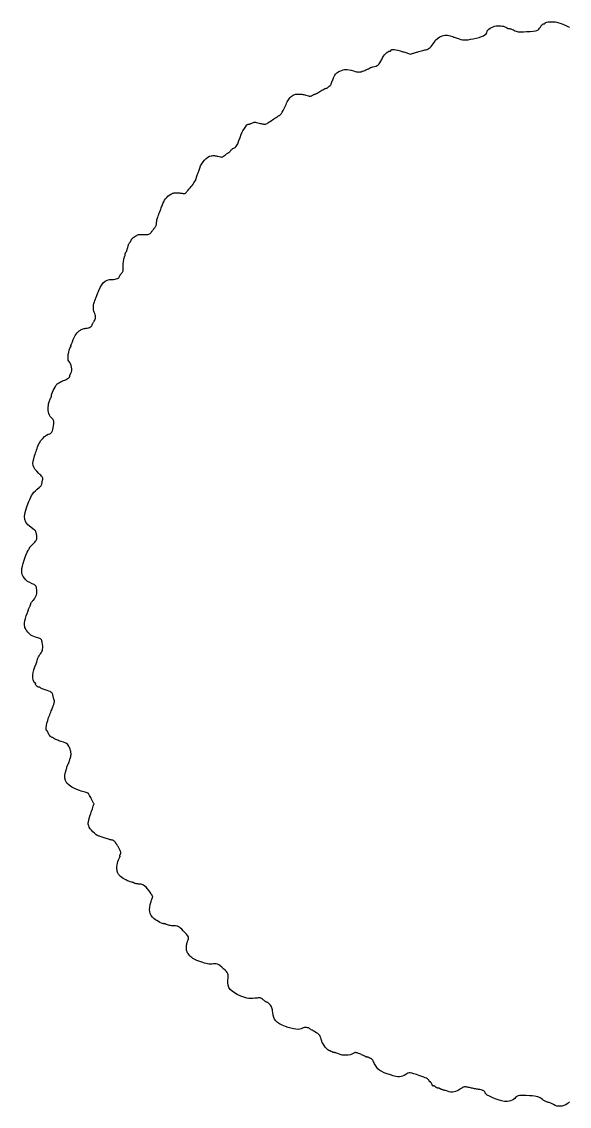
# Model space of a CAD drawing. Extents: x 7 to 348, y 3 to 340.
# Drawn here: x 6.5 to 177.2, y 2.8 to 340.5 of the extents above; entities that cross this region are included whole.
import ezdxf

# ---------------------------------------------------------------- set-up
doc = ezdxf.new("R2010")
doc.units = 0
doc.layers.get('0').update_dxf_attribs({"linetype": 'CONTINUOUS'})

msp = doc.modelspace()

# ---------------------------------------------------------------- linework, layer by layer
at = {"color": 7}
for points in [[(172.273152, 3.354974), (172.079974, 3.465606), (171.864226, 3.576604), (171.633171, 3.685005), (171.394075, 3.787819), (171.154197, 3.882053), (170.920802, 3.964716), (170.701149, 4.032816), (170.502504, 4.08339), (170.305916, 4.136053), (170.092161, 4.210164), (169.868091, 4.302366), (169.640552, 4.409187), (169.416391, 4.527241), (169.202461, 4.65314), (169.005608, 4.783442), (168.832685, 4.91476), (168.451265, 5.213577), (168.092541, 5.453127), (167.727957, 5.642103), (167.328966, 5.789141), (166.867005, 5.902877), (166.313522, 5.991946), (165.639964, 6.065013), (164.817778, 6.130743), (163.729789, 6.202794), (162.864916, 6.242305), (162.1892, 6.245128), (161.668686, 6.205729), (161.269423, 6.119877), (160.957458, 5.983028), (160.698835, 5.790524), (160.459598, 5.537766), (160.15707, 5.243577), (159.780537, 4.97795), (159.348376, 4.747233), (158.878961, 4.557749), (158.390666, 4.415932), (157.901866, 4.328048), (157.430933, 4.300391), (156.996246, 4.339535), (156.048575, 4.55154), (155.044391, 4.843866), (154.040058, 5.192269), (153.091938, 5.572479), (152.2564, 5.960224), (151.589802, 6.331262), (151.148511, 6.661264), (150.988889, 6.926017), (150.957345, 7.118634), (150.86595, 7.302163), (150.719553, 7.473415), (150.523002, 7.629145), (150.281155, 7.76608), (149.998856, 7.881), (149.680958, 7.970691), (149.332315, 8.031876), (149.127165, 8.060268), (148.877054, 8.098904), (148.591657, 8.146035), (148.280645, 8.199996), (147.95369, 8.259037), (147.620471, 8.321465), (147.290655, 8.385557), (146.973917, 8.449594), (146.662518, 8.513743), (146.348007, 8.578174), (146.038982, 8.64111), (145.744043, 8.700856), (145.471792, 8.755664), (145.230827, 8.803782), (145.029747, 8.843463), (144.877155, 8.873012), (144.72666, 8.883454), (144.550409, 8.863416), (144.352541, 8.814987), (144.137194, 8.739662), (143.908509, 8.639106), (143.670624, 8.5149), (143.427681, 8.368737), (143.183822, 8.202226), (142.677775, 7.862007), (142.198725, 7.599427), (141.734021, 7.412342), (141.271001, 7.298691), (140.797018, 7.256302), (140.299409, 7.283113), (139.765526, 7.377008), (139.182712, 7.535871), (138.91109, 7.619663), (138.644094, 7.70035), (138.388539, 7.776014), (138.151241, 7.844678), (137.939018, 7.904397), (137.758684, 7.953221), (137.617053, 7.989233), (137.520945, 8.010399), (137.447714, 8.027333), (137.37165, 8.050757), (137.29497, 8.07977), (137.219896, 8.113269), (137.148646, 8.150184), (137.083439, 8.189413), (137.026489, 8.22994), (136.980021, 8.270693), (136.930731, 8.310119), (136.865696, 8.346921), (136.787701, 8.380252), (136.699535, 8.409349), (136.603983, 8.433338), (136.503825, 8.4514), (136.401855, 8.462971), (136.300853, 8.466922), (136.196742, 8.475389), (136.085851, 8.499942), (135.971599, 8.538804), (135.857392, 8.590225), (135.746642, 8.652483), (135.642762, 8.723829), (135.549157, 8.802597), (135.469246, 8.88701), (135.394071, 8.968262), (135.314041, 9.037942), (135.231624, 9.094979), (135.149271, 9.138272), (135.069445, 9.16672), (134.994605, 9.179138), (134.92721, 9.174622), (134.869716, 9.152045), (134.813734, 9.135676), (134.750669, 9.14894), (134.682676, 9.189439), (134.611912, 9.254886), (134.540532, 9.342968), (134.470688, 9.451341), (134.404537, 9.577664), (134.344235, 9.71965), (134.28382, 9.864797), (134.217348, 10.000207), (134.146993, 10.122917), (134.074936, 10.229936), (134.003353, 10.318356), (133.934423, 10.385186), (133.870325, 10.427435), (133.813234, 10.442111), (133.759078, 10.452271), (133.703387, 10.481565), (133.647753, 10.527878), (133.593758, 10.589148), (133.542998, 10.663345), (133.497055, 10.748406), (133.457521, 10.842245), (133.425983, 10.942858), (133.354744, 11.076095), (133.207018, 11.220141), (132.981274, 11.37573), (132.675988, 11.543624), (132.289637, 11.724641), (131.820691, 11.919516), (131.267623, 12.129038), (130.628909, 12.353969), (129.589282, 12.703303), (128.769195, 12.959618), (128.128254, 13.126383), (127.626062, 13.207183), (127.222227, 13.204361), (126.87635, 13.123758), (126.548041, 12.967717), (126.1969, 12.739823), (125.710434, 12.429463), (125.244614, 12.203826), (124.773809, 12.062066), (124.272379, 12.003308), (123.714696, 12.026732), (123.075121, 12.131408), (122.328023, 12.316546), (121.447763, 12.581242), (120.370075, 12.942289), (119.4777, 13.287136), (118.743719, 13.634891), (118.141205, 14.004602), (117.643238, 14.415433), (117.222888, 14.886433), (116.853236, 15.43671), (116.507359, 16.085367), (116.350768, 16.397392), (116.195537, 16.688843), (116.045717, 16.953372), (115.905359, 17.184569), (115.778514, 17.375972), (115.669238, 17.521229), (115.581574, 17.613885), (115.519581, 17.64758), (115.460058, 17.656893), (115.379472, 17.679471), (115.28138, 17.713792), (115.169338, 17.758437), (115.046904, 17.811892), (114.917626, 17.872683), (114.785067, 17.939372), (114.652778, 18.010405), (114.525219, 18.077461), (114.40622, 18.13272), (114.29838, 18.175451), (114.20431, 18.204997), (114.126608, 18.220519), (114.067884, 18.220519), (114.030737, 18.206408), (114.017783, 18.176323), (114.010559, 18.145022), (113.989872, 18.127524), (113.957182, 18.123009), (113.913928, 18.131475), (113.861562, 18.15236), (113.801531, 18.185016), (113.735287, 18.229124), (113.66428, 18.284273), (113.563789, 18.354826), (113.413046, 18.443105), (113.219425, 18.54558), (112.9903, 18.658697), (112.733046, 18.778952), (112.455037, 18.902791), (112.163648, 19.026656), (111.866257, 19.147024), (111.42897, 19.315316), (111.076607, 19.438506), (110.792737, 19.51781), (110.560922, 19.554443), (110.364727, 19.549645), (110.187715, 19.504633), (110.013451, 19.420585), (109.825502, 19.298808), (109.388419, 19.055702), (108.87331, 18.87567), (108.298996, 18.759284), (107.684308, 18.707127), (107.048071, 18.719827), (106.409109, 18.797946), (105.78625, 18.942105), (105.198319, 19.152871), (104.929031, 19.266607), (104.677805, 19.367106), (104.450148, 19.452645), (104.251551, 19.521369), (104.087518, 19.571517), (103.963541, 19.601235), (103.885125, 19.608855), (103.857778, 19.592486), (103.844824, 19.571319), (103.807678, 19.565393), (103.748953, 19.573859), (103.671251, 19.596155), (103.577181, 19.631066), (103.469341, 19.677833), (103.350342, 19.735547), (103.222783, 19.803391), (103.09142, 19.873074), (102.961513, 19.936038), (102.836435, 19.991071), (102.71955, 20.036932), (102.614233, 20.072377), (102.523846, 20.096083), (102.451766, 20.10709), (102.401356, 20.103986), (102.201466, 20.170536), (101.900513, 20.415418), (101.535241, 20.792808), (101.142399, 21.256807), (100.758732, 21.761649), (100.420991, 22.261408), (100.165916, 22.710254), (100.03026, 23.062383), (99.883603, 23.690017), (99.740037, 24.192626), (99.581332, 24.59575), (99.389263, 24.92488), (99.145601, 25.20555), (98.832122, 25.463219), (98.430599, 25.723428), (97.922805, 26.011659), (97.607193, 26.186891), (97.302179, 26.360573), (97.01519, 26.5281), (96.75366, 26.685013), (96.525024, 26.826745), (96.336711, 26.948752), (96.196153, 27.046568), (96.110783, 27.11563), (95.918483, 27.228688), (95.634226, 27.30788), (95.290888, 27.353515), (94.921355, 27.365933), (94.558505, 27.345613), (94.235225, 27.292781), (93.984394, 27.207804), (93.838895, 27.091077), (93.607605, 26.913105), (93.202133, 26.811959), (92.651896, 26.784301), (91.986312, 26.827227), (91.234799, 26.937466), (90.42678, 27.111795), (89.591673, 27.347027), (88.758895, 27.640027), (87.736037, 28.067456), (86.901822, 28.486838), (86.236596, 28.919823), (85.720699, 29.388055), (85.334469, 29.913189), (85.058256, 30.51686), (84.872393, 31.220722), (84.757229, 32.046419), (84.706471, 32.491289), (84.64412, 32.881374), (84.567426, 33.224361), (84.473641, 33.527863), (84.360012, 33.799474), (84.223792, 34.046839), (84.062234, 34.277558), (83.872584, 34.499272), (83.722131, 34.655169), (83.571546, 34.800629), (83.424852, 34.932424), (83.286078, 35.047404), (83.15925, 35.142372), (83.048399, 35.214141), (82.957546, 35.259548), (82.890721, 35.275352), (82.821105, 35.290028), (82.722252, 35.332333), (82.598745, 35.399219), (82.455176, 35.487699), (82.296135, 35.594828), (82.126209, 35.717651), (81.949984, 35.853174), (81.772052, 35.998434), (81.522319, 36.198927), (81.297063, 36.355617), (81.085794, 36.471582), (80.878025, 36.549814), (80.663268, 36.593302), (80.431033, 36.605155), (80.170836, 36.588222), (79.872182, 36.54575), (79.16795, 36.444486), (78.511606, 36.389399), (77.889171, 36.382061), (77.286671, 36.423999), (76.690135, 36.516794), (76.085587, 36.661997), (75.459051, 36.861246), (74.796554, 37.116034), (73.716134, 37.607216), (72.81394, 38.117756), (72.083264, 38.655954), (71.517397, 39.229963), (71.109626, 39.848004), (70.853244, 40.518335), (70.74154, 41.249093), (70.767815, 42.048572), (70.837174, 42.735812), (70.865283, 43.283662), (70.838698, 43.727882), (70.743953, 44.104282), (70.567581, 44.448678), (70.29612, 44.796799), (69.916105, 45.184516), (69.414074, 45.647558), (68.840511, 46.15056), (68.346131, 46.544178), (67.907987, 46.837745), (67.503136, 47.04055), (67.108634, 47.161934), (66.701537, 47.211122), (66.2589, 47.197576), (65.757781, 47.13041), (65.482323, 47.101143), (65.172929, 47.101143), (64.825437, 47.132157), (64.435694, 47.194528), (63.999545, 47.289047), (63.512835, 47.416442), (62.971412, 47.57756), (62.371114, 47.773171), (61.710595, 48.004393), (61.146114, 48.22193), (60.662278, 48.434446), (60.243689, 48.650653), (59.874949, 48.879256), (59.540668, 49.128964), (59.225448, 49.408451), (58.913892, 49.7264), (58.612989, 50.061993), (58.373205, 50.357734), (58.188067, 50.628187), (58.051105, 50.888001), (57.955846, 51.151738), (57.895815, 51.43396), (57.864544, 51.749315), (57.85557, 52.112366), (57.863274, 52.380559), (57.885372, 52.666563), (57.920314, 52.961629), (57.966545, 53.256859), (58.022521, 53.543458), (58.086684, 53.812611), (58.157491, 54.055494), (58.233389, 54.263294), (58.387883, 54.668732), (58.473535, 55.015868), (58.477994, 55.333396), (58.388944, 55.650106), (58.19403, 55.994725), (57.880913, 56.395963), (57.437251, 56.882627), (56.850706, 57.48339), (56.387393, 57.943554), (56.00656, 58.299044), (55.683333, 58.563204), (55.392851, 58.749386), (55.110242, 58.870939), (54.81064, 58.941238), (54.46918, 58.973637), (54.06099, 58.981539), (53.779155, 58.990006), (53.477612, 59.013994), (53.165722, 59.051815), (52.852845, 59.101853), (52.548344, 59.162446), (52.261581, 59.231901), (52.001914, 59.308522), (51.778704, 59.390676), (51.582103, 59.470545), (51.398689, 59.540652), (51.23248, 59.599721), (51.087488, 59.646567), (50.96773, 59.679985), (50.877219, 59.698612), (50.819967, 59.701434), (50.799986, 59.687323), (50.704637, 59.648433), (50.446644, 59.715856), (50.068071, 59.868479), (49.610995, 60.085225), (49.117481, 60.344983), (48.629607, 60.6267), (48.189436, 60.909289), (47.839046, 61.171612), (47.297309, 61.688756), (46.878618, 62.231187), (46.581057, 62.809347), (46.40271, 63.433685), (46.341654, 64.114653), (46.395979, 64.862689), (46.563768, 65.688242), (46.843101, 66.601765), (46.910631, 66.795792), (46.978161, 66.989823), (47.045691, 67.183851), (47.113221, 67.377876), (47.180754, 67.571904), (47.248284, 67.765931), (47.315814, 67.959962), (47.383344, 68.15399), (47.300422, 68.277462), (47.217499, 68.400931), (47.134577, 68.524404), (47.051654, 68.647876), (46.968735, 68.771351), (46.885812, 68.894823), (46.802889, 69.018292), (46.719967, 69.141765), (46.191921, 69.904033), (45.722735, 70.522839), (45.295196, 71.012091), (44.892101, 71.385688), (44.496242, 71.657533), (44.090407, 71.841528), (43.65739, 71.951575), (43.179986, 72.001573), (42.918256, 72.018958), (42.661304, 72.044781), (42.415666, 72.07777), (42.187879, 72.116692), (41.984481, 72.160284), (41.81201, 72.207293), (41.677006, 72.256485), (41.586003, 72.306591), (41.509939, 72.357557), (41.417745, 72.409187), (41.312959, 72.460069), (41.199119, 72.508772), (41.079756, 72.553876), (40.958409, 72.593966), (40.838614, 72.62761), (40.723907, 72.653405), (40.320533, 72.751271), (39.888137, 72.892738), (39.438422, 73.072), (38.983079, 73.283252), (38.533807, 73.520705), (38.1023, 73.778543), (37.700252, 74.050972), (37.33936, 74.332193), (37.104142, 74.544252), (36.903437, 74.75683), (36.734047, 74.975902), (36.592772, 75.207443), (36.476418, 75.45743), (36.38178, 75.731845), (36.305668, 76.036668), (36.24488, 76.377863), (36.201175, 76.874487), (36.207581, 77.41387), (36.259793, 77.974798), (36.353479, 78.536059), (36.484314, 79.076436), (36.647975, 79.574716), (36.840137, 80.00968), (37.056478, 80.360121), (37.106112, 80.430987), (37.145093, 80.497097), (37.173089, 80.55701), (37.189768, 80.609269), (37.19482, 80.652441), (37.187906, 80.685066), (37.168686, 80.705696), (37.136832, 80.712893), (37.105796, 80.724577), (37.088919, 80.758026), (37.085702, 80.810908), (37.095664, 80.880885), (37.118298, 80.965603), (37.153108, 81.062716), (37.199607, 81.169884), (37.257296, 81.284757), (37.333544, 81.452171), (37.378849, 81.618868), (37.391662, 81.792791), (37.370439, 81.98188), (37.313656, 82.194065), (37.219755, 82.437302), (37.087195, 82.71951), (36.914432, 83.048646), (36.781204, 83.290979), (36.651345, 83.522627), (36.528096, 83.738112), (36.414699, 83.931973), (36.314394, 84.098735), (36.230419, 84.23294), (36.166019, 84.329116), (36.124444, 84.384449), (36.089985, 84.423881), (36.046023, 84.482092), (35.994363, 84.556274), (35.936815, 84.643625), (35.875183, 84.741336), (35.811274, 84.846607), (35.746899, 84.956629), (35.683862, 85.068592), (35.607077, 85.1799), (35.503304, 85.288048), (35.377109, 85.390359), (35.233062, 85.484153), (35.075732, 85.566762), (34.909695, 85.635509), (34.739512, 85.68772), (34.569758, 85.720714), (34.374133, 85.754211), (34.129805, 85.80785), (33.846544, 85.878858), (33.534116, 85.964456), (33.20229, 86.061873), (32.860838, 86.168327), (32.519524, 86.281052), (32.188119, 86.397272), (31.86671, 86.512542), (31.55405, 86.622567), (31.257895, 86.724748), (30.986008, 86.816507), (30.746147, 86.895256), (30.546068, 86.958406), (30.393536, 87.003381), (30.296307, 87.027595), (29.98518, 87.160107), (29.593952, 87.433795), (29.155398, 87.81394), (28.702296, 88.265808), (28.267423, 88.754685), (27.883557, 89.245836), (27.583476, 89.704544), (27.399957, 90.096076), (27.311825, 90.403783), (27.262606, 90.704573), (27.257283, 91.02785), (27.300842, 91.40301), (27.398267, 91.85946), (27.554542, 92.426588), (27.77465, 93.133806), (28.063576, 94.010501), (28.186639, 94.378271), (28.309703, 94.746037), (28.432766, 95.113807), (28.555829, 95.481573), (28.678892, 95.849343), (28.801955, 96.217106), (28.925018, 96.584879), (29.048081, 96.952642), (28.941607, 97.163728), (28.835133, 97.374816), (28.728659, 97.585901), (28.622185, 97.796984), (28.515711, 98.008072), (28.409237, 98.219157), (28.302763, 98.430239), (28.196289, 98.641327), (28.021178, 98.980708), (27.850078, 99.297647), (27.687284, 99.585169), (27.537096, 99.836316), (27.403812, 100.044144), (27.291729, 100.201678), (27.205145, 100.301963), (27.14836, 100.338045), (27.059998, 100.355909), (26.882916, 100.40398), (26.627756, 100.478961), (26.305163, 100.577558), (25.925781, 100.696475), (25.500253, 100.832408), (25.039222, 100.982059), (24.553333, 101.142121), (23.223633, 101.645213), (22.127597, 102.197629), (21.260397, 102.805745), (20.617207, 103.475932), (20.193198, 104.214556), (19.983543, 105.027999), (19.983416, 105.922635), (20.187987, 106.904825), (20.267946, 107.177235), (20.344033, 107.442504), (20.414477, 107.694029), (20.477507, 107.925211), (20.531349, 108.129444), (20.574233, 108.300129), (20.604385, 108.430665), (20.620034, 108.514451), (20.634066, 108.582667), (20.659582, 108.668573), (20.695136, 108.768703), (20.739281, 108.879576), (20.79057, 108.997732), (20.847556, 109.119685), (20.908791, 109.241972), (20.97283, 109.361118), (21.036701, 109.477382), (21.097456, 109.591417), (21.153682, 109.700324), (21.203965, 109.801213), (21.246892, 109.891179), (21.28105, 109.967348), (21.305025, 110.02681), (21.317403, 110.066676), (21.330329, 110.119325), (21.35587, 110.215427), (21.392502, 110.349522), (21.438704, 110.516135), (21.492951, 110.709819), (21.553721, 110.925098), (21.61949, 111.156511), (21.688736, 111.398604), (21.781532, 111.748063), (21.844981, 112.059425), (21.878372, 112.348254), (21.880997, 112.630098), (21.852131, 112.920516), (21.791065, 113.235058), (21.697088, 113.589275), (21.569484, 113.998732), (21.382866, 114.551396), (21.210599, 114.979677), (21.022138, 115.30984), (20.786935, 115.568158), (20.474444, 115.7809), (20.054119, 115.974344), (19.495414, 116.174758), (18.767781, 116.408413), (18.418533, 116.52317), (18.075135, 116.644927), (17.746361, 116.769959), (17.440983, 116.894552), (17.167774, 117.014999), (16.935508, 117.127574), (16.752956, 117.228571), (16.628892, 117.314267), (16.535006, 117.389076), (16.438945, 117.458867), (16.343418, 117.522107), (16.251133, 117.577281), (16.164797, 117.622852), (16.08712, 117.657291), (16.02081, 117.679079), (15.968575, 117.686671), (15.823563, 117.739523), (15.636855, 117.882364), (15.427093, 118.091631), (15.212919, 118.343755), (15.012975, 118.615165), (14.845904, 118.882294), (14.730348, 119.121576), (14.684948, 119.309449), (14.676495, 119.380315), (14.655918, 119.446422), (14.624572, 119.506332), (14.583816, 119.558594), (14.535008, 119.601766), (14.479506, 119.634388), (14.418669, 119.655018), (14.353853, 119.662215), (14.19359, 119.787017), (14.123951, 120.135474), (14.138203, 120.668636), (14.229613, 121.347576), (14.391448, 122.133339), (14.616976, 122.986993), (14.899463, 123.869601), (15.232179, 124.742215), (15.409056, 125.168749), (15.574007, 125.569262), (15.723426, 125.934796), (15.853707, 126.256408), (15.961245, 126.52514), (16.042433, 126.732043), (16.093665, 126.868173), (16.111335, 126.924569), (16.118916, 126.956502), (16.141217, 127.022523), (16.176662, 127.118583), (16.223675, 127.240664), (16.280679, 127.384713), (16.346098, 127.546708), (16.418354, 127.722612), (16.495871, 127.908384), (16.569753, 128.103208), (16.629767, 128.300812), (16.675269, 128.496002), (16.705614, 128.683578), (16.72016, 128.85835), (16.718269, 129.015108), (16.699281, 129.148661), (16.662561, 129.253808), (16.614766, 129.360341), (16.562968, 129.499734), (16.508815, 129.666076), (16.453958, 129.853451), (16.400045, 130.055957), (16.348726, 130.267677), (16.30165, 130.482703), (16.260465, 130.69512), (16.195964, 131.011003), (16.118455, 131.263521), (16.011497, 131.466735), (15.858644, 131.634717), (15.643455, 131.781517), (15.349484, 131.921212), (14.96029, 132.067857), (14.459429, 132.235523), (14.125238, 132.348714), (13.795861, 132.468729), (13.479765, 132.591896), (13.18542, 132.714567), (12.921291, 132.833083), (12.695848, 132.943785), (12.517558, 133.043014), (12.394889, 133.127125), (12.302321, 133.197559), (12.210304, 133.257607), (12.121255, 133.306364), (12.037594, 133.342915), (11.961739, 133.366339), (11.896108, 133.375765), (11.843121, 133.370234), (11.805196, 133.34887), (11.76592, 133.331598), (11.709064, 133.337835), (11.637316, 133.365831), (11.553367, 133.413863), (11.459907, 133.480185), (11.359625, 133.563068), (11.255212, 133.660776), (11.149358, 133.771579), (11.051305, 133.885312), (10.969252, 133.991413), (10.904321, 134.087567), (10.857634, 134.171443), (10.830312, 134.24072), (10.82348, 134.293078), (10.838257, 134.3262), (10.875767, 134.337742), (10.913612, 134.345137), (10.929349, 134.36636), (10.924031, 134.399905), (10.898716, 134.444281), (10.854457, 134.498011), (10.792308, 134.5596), (10.713326, 134.627571), (10.618565, 134.700426), (10.295977, 135.06679), (10.082687, 135.594376), (9.976867, 136.254796), (9.976689, 137.019669), (10.080323, 137.860598), (10.285941, 138.749203), (10.591714, 139.657098), (10.995813, 140.555894), (11.044371, 140.661468), (11.097598, 140.796045), (11.153763, 140.954101), (11.211133, 141.130117), (11.267977, 141.31856), (11.322563, 141.513911), (11.373159, 141.710634), (11.418034, 141.903214), (11.473456, 142.104862), (11.554282, 142.327597), (11.656659, 142.56406), (11.776738, 142.806901), (11.910666, 143.04878), (12.054591, 143.282338), (12.204664, 143.500228), (12.357031, 143.695105), (12.614502, 144.036555), (12.813809, 144.386524), (12.95672, 144.757178), (13.045001, 145.160702), (13.080419, 145.609255), (13.064741, 146.115023), (12.999736, 146.690169), (12.887169, 147.346866), (12.820921, 147.648742), (12.744589, 147.892991), (12.647833, 148.089819), (12.52032, 148.249424), (12.351714, 148.382006), (12.131676, 148.497763), (11.849874, 148.606892), (11.495966, 148.719592), (10.827322, 148.929712), (10.268347, 149.130669), (9.799741, 149.33452), (9.402205, 149.553339), (9.056441, 149.799182), (8.743152, 150.084122), (8.443033, 150.420215), (8.136792, 150.819534), (7.952314, 151.089934), (7.791324, 151.360221), (7.654166, 151.629504), (7.541182, 151.896875), (7.452709, 152.161433), (7.389091, 152.422274), (7.350671, 152.678501), (7.337776, 152.929258), (7.382437, 153.362004), (7.506273, 153.962835), (7.694068, 154.683461), (7.930604, 155.475591), (8.200661, 156.290937), (8.489024, 157.081216), (8.780473, 157.798134), (9.05979, 158.393402), (9.110721, 158.49949), (9.158236, 158.613225), (9.201293, 158.731067), (9.238854, 158.849476), (9.269878, 158.964902), (9.293325, 159.073801), (9.308155, 159.172623), (9.313331, 159.257826), (9.330541, 159.349515), (9.379862, 159.466919), (9.457837, 159.605202), (9.561008, 159.759507), (9.685916, 159.924986), (9.829104, 160.096788), (9.987112, 160.270067), (10.156484, 160.439976), (10.479273, 160.79318), (10.74737, 161.180705), (10.960109, 161.600158), (11.116824, 162.049137), (11.216849, 162.525248), (11.259518, 163.026086), (11.244165, 163.549255), (11.170125, 164.092352), (11.108393, 164.3714), (11.032063, 164.604261), (10.932753, 164.799663), (10.802083, 164.966332), (10.631669, 165.112975), (10.413133, 165.248332), (10.13809, 165.381112), (9.798161, 165.520038), (9.037698, 165.861697), (8.371949, 166.261185), (7.803352, 166.715422), (7.334348, 167.221302), (6.967377, 167.775733), (6.704878, 168.375628), (6.549291, 169.017881), (6.503056, 169.699402), (6.566669, 170.234391), (6.731307, 170.979257), (6.973788, 171.863457), (7.270933, 172.816454), (7.599561, 173.767706), (7.936492, 174.646673), (8.258544, 175.382824), (8.542538, 175.90561), (8.640681, 176.05871), (8.73224, 176.207946), (8.815211, 176.349585), (8.88759, 176.479918), (8.947373, 176.595209), (8.992557, 176.691737), (9.021136, 176.765778), (9.031107, 176.813609), (9.054915, 176.868868), (9.12315, 176.9642), (9.231027, 177.094392), (9.373762, 177.254223), (9.546571, 177.43848), (9.744669, 177.641937), (9.963271, 177.859389), (10.197594, 178.085607), (10.566991, 178.442604), (10.84654, 178.735291), (11.046543, 178.988408), (11.177305, 179.226705), (11.24913, 179.474928), (11.27232, 179.757816), (11.257182, 180.100118), (11.214019, 180.526581), (11.171143, 180.836244), (11.115493, 181.119928), (11.047569, 181.376383), (10.967875, 181.604351), (10.87691, 181.802578), (10.775179, 181.969812), (10.663182, 182.104807), (10.541421, 182.206297), (9.315541, 183.073784), (8.401468, 183.871572), (7.784889, 184.665997), (7.451488, 185.523385), (7.386953, 186.510076), (7.576968, 187.692398), (8.00722, 189.136685), (8.663395, 190.909263), (9.000974, 191.746975), (9.310885, 192.438738), (9.618302, 193.018742), (9.948401, 193.521173), (10.326358, 193.980219), (10.777346, 194.430067), (11.326543, 194.9049), (11.999122, 195.438902), (12.160768, 195.578943), (12.309547, 195.737761), (12.443862, 195.912532), (12.562118, 196.100447), (12.662718, 196.29868), (12.744066, 196.504426), (12.804566, 196.714862), (12.842623, 196.927178), (12.869273, 197.11868), (12.901214, 197.308785), (12.93724, 197.492511), (12.976144, 197.664887), (13.016722, 197.82093), (13.057769, 197.955652), (13.098079, 198.064087), (13.136448, 198.141244), (13.143275, 198.228753), (13.093181, 198.366855), (12.991302, 198.548485), (12.84277, 198.766589), (12.65272, 199.014098), (12.426286, 199.283968), (12.168601, 199.569122), (11.884799, 199.862506), (11.184855, 200.591049), (10.657259, 201.225191), (10.292018, 201.806075), (10.079142, 202.374817), (10.008637, 202.972553), (10.070512, 203.640415), (10.254775, 204.419529), (10.551434, 205.351026), (10.706406, 205.806307), (10.855097, 206.247745), (10.99396, 206.664485), (11.119445, 207.045674), (11.228005, 207.380458), (11.31609, 207.657972), (11.380152, 207.867367), (11.416641, 207.99779), (11.655845, 208.666832), (12.035854, 209.375052), (12.520736, 210.082874), (13.074562, 210.750724), (13.661403, 211.339048), (14.245328, 211.808267), (14.790407, 212.118813), (15.26071, 212.231121), (15.487912, 212.286916), (15.699069, 212.450777), (15.892103, 212.717432), (16.064937, 213.08162), (16.215494, 213.538064), (16.341697, 214.081497), (16.441469, 214.706644), (16.512733, 215.408238), (16.52694, 215.693059), (16.521733, 215.940969), (16.495216, 216.157439), (16.445494, 216.347967), (16.37067, 216.518045), (16.268849, 216.67316), (16.138133, 216.818801), (15.976627, 216.96046), (15.654611, 217.264376), (15.375572, 217.624472), (15.142413, 218.032278), (14.958036, 218.479335), (14.82534, 218.957176), (14.747227, 219.457345), (14.726599, 219.97137), (14.766358, 220.4908), (14.84501, 221.049682), (14.915883, 221.502942), (14.98496, 221.872608), (15.058229, 222.180702), (15.141674, 222.449242), (15.241281, 222.70025), (15.363035, 222.95576), (15.512923, 223.23779), (15.589436, 223.382398), (15.658484, 223.522877), (15.718724, 223.65575), (15.768811, 223.77754), (15.807399, 223.884779), (15.833146, 223.973992), (15.844706, 224.041712), (15.840733, 224.084454), (15.839717, 224.308575), (15.936835, 224.679833), (16.11172, 225.154249), (16.34399, 225.687832), (16.613261, 226.236596), (16.899151, 226.756562), (17.181279, 227.203735), (17.439262, 227.534135), (17.61014, 227.697635), (17.822576, 227.867776), (18.068127, 228.039576), (18.338354, 228.208048), (18.624814, 228.368215), (18.919068, 228.515095), (19.212677, 228.643698), (19.497196, 228.749046), (19.968119, 228.918297), (20.372005, 229.091838), (20.711761, 229.271924), (20.990294, 229.460821), (21.210507, 229.660801), (21.375309, 229.874125), (21.487606, 230.10306), (21.550302, 230.349872), (21.566025, 230.43085), (21.5895, 230.520498), (21.619586, 230.61585), (21.655139, 230.713925), (21.695015, 230.811757), (21.738071, 230.906383), (21.783162, 230.994826), (21.829145, 231.074114), (22.01401, 231.474962), (22.115302, 231.934669), (22.136568, 232.433228), (22.081357, 232.950649), (21.953214, 233.466926), (21.755688, 233.962057), (21.492315, 234.416048), (21.166665, 234.808902), (21.024458, 235.104546), (20.961853, 235.58521), (20.970841, 236.195527), (21.043419, 236.880128), (21.171576, 237.583634), (21.347306, 238.250681), (21.562603, 238.825892), (21.809458, 239.253902), (21.860507, 239.324768), (21.900808, 239.390875), (21.930004, 239.450788), (21.947736, 239.503047), (21.953643, 239.546219), (21.94737, 239.578844), (21.928557, 239.599474), (21.896846, 239.606671), (21.866689, 239.619625), (21.852329, 239.656768), (21.853091, 239.715496), (21.868317, 239.793197), (21.897329, 239.887267), (21.939456, 239.995107), (21.994028, 240.114106), (22.060374, 240.241665), (22.131608, 240.375693), (22.20019, 240.513236), (22.264466, 240.650385), (22.322784, 240.78325), (22.373491, 240.907907), (22.414933, 241.020463), (22.445458, 241.117011), (22.463413, 241.193652), (22.556404, 241.554648), (22.713993, 241.956642), (22.924731, 242.381528), (23.177165, 242.811203), (23.459846, 243.227562), (23.761321, 243.612499), (24.07014, 243.947915), (24.374851, 244.215701), (24.579785, 244.356313), (24.817853, 244.492908), (25.080493, 244.62211), (25.359143, 244.740539), (25.645239, 244.84482), (25.930219, 244.931575), (26.205519, 244.997429), (26.462578, 245.039003), (26.891928, 245.10546), (27.283581, 245.199553), (27.631512, 245.317979), (27.929695, 245.457428), (28.172104, 245.614589), (28.352713, 245.786166), (28.465501, 245.96884), (28.504433, 246.15932), (28.516174, 246.230994), (28.549846, 246.329752), (28.603078, 246.451152), (28.67351, 246.590756), (28.758786, 246.744122), (28.856536, 246.9068), (28.964407, 247.074358), (29.080037, 247.242348), (29.281419, 247.563969), (29.425725, 247.885493), (29.512977, 248.210641), (29.543194, 248.543122), (29.516383, 248.886645), (29.432583, 249.244929), (29.291799, 249.621685), (29.094052, 250.020626), (28.971596, 250.341397), (28.895562, 250.753952), (28.864269, 251.231229), (28.876038, 251.746161), (28.929158, 252.271672), (29.021955, 252.780705), (29.15274, 253.246186), (29.319824, 253.641051), (29.382435, 253.770303), (29.459592, 253.94656), (29.54826, 254.161983), (29.645404, 254.408732), (29.748009, 254.678969), (29.853038, 254.964854), (29.95746, 255.258552), (30.05825, 255.552221), (30.50422, 256.768519), (30.959439, 257.777407), (31.437512, 258.592829), (31.952037, 259.228721), (32.516617, 259.699036), (33.144855, 260.017716), (33.850346, 260.198696), (34.646701, 260.255925), (35.152954, 260.271419), (35.607007, 260.316778), (36.004153, 260.390241), (36.33967, 260.490051), (36.608839, 260.614466), (36.806945, 260.761735), (36.929269, 260.930106), (36.971091, 261.117832), (36.983848, 261.196617), (37.020379, 261.29634), (37.078127, 261.412946), (37.154533, 261.542373), (37.24704, 261.680569), (37.353085, 261.823475), (37.470108, 261.96703), (37.595545, 262.107176), (37.770658, 262.309422), (37.909737, 262.511764), (38.016076, 262.727856), (38.092987, 262.971338), (38.143764, 263.255863), (38.171704, 263.595091), (38.180114, 264.002665), (38.172297, 264.492236), (38.170604, 264.858456), (38.184743, 265.236764), (38.213188, 265.616471), (38.254542, 265.986885), (38.307408, 266.337323), (38.370389, 266.657089), (38.44209, 266.935493), (38.521107, 267.16185), (38.59799, 267.35253), (38.664329, 267.530423), (38.719046, 267.691626), (38.761086, 267.832254), (38.789373, 267.948409), (38.802863, 268.036191), (38.800323, 268.091718), (38.780963, 268.111079), (38.760699, 268.124033), (38.755732, 268.161179), (38.765158, 268.219903), (38.788075, 268.297602), (38.823604, 268.391672), (38.87087, 268.499512), (38.928977, 268.618511), (38.997038, 268.74607), (39.128454, 268.982461), (39.227774, 269.166644), (39.303867, 269.3236), (39.365606, 269.478308), (39.42187, 269.655741), (39.481537, 269.880881), (39.553473, 270.178702), (39.646555, 270.574185), (39.697601, 270.763761), (39.760579, 270.953365), (39.833022, 271.137938), (39.912445, 271.312418), (39.996372, 271.471746), (40.082332, 271.610855), (40.167842, 271.724691), (40.250426, 271.808189), (40.328633, 271.880246), (40.401593, 271.961294), (40.467709, 272.048571), (40.525384, 272.139311), (40.573023, 272.230757), (40.609029, 272.320142), (40.631804, 272.404708), (40.639763, 272.48169), (40.661946, 272.567445), (40.725511, 272.677162), (40.826007, 272.806309), (40.95897, 272.950364), (41.119953, 273.1048), (41.304489, 273.265091), (41.508132, 273.42671), (41.72642, 273.585132), (42.055121, 273.802978), (42.352987, 273.973673), (42.639463, 274.101877), (42.933993, 274.192238), (43.256017, 274.249414), (43.624983, 274.278054), (44.060341, 274.282823), (44.581532, 274.268345), (45.117887, 274.251496), (45.54509, 274.251522), (45.881948, 274.273563), (46.14727, 274.322785), (46.359877, 274.404319), (46.538566, 274.52331), (46.702145, 274.684899), (46.869437, 274.894234), (46.985547, 275.049304), (47.116619, 275.223568), (47.258151, 275.411096), (47.405654, 275.605962), (47.554628, 275.802231), (47.700576, 275.993972), (47.839012, 276.175258), (47.965431, 276.340155), (48.081252, 276.504922), (48.189301, 276.685835), (48.287215, 276.876989), (48.372624, 277.072479), (48.443174, 277.2664), (48.496497, 277.452847), (48.530222, 277.62592), (48.541991, 277.779708), (48.557823, 278.055513), (48.603806, 278.383088), (48.677647, 278.753798), (48.777042, 279.15901), (48.89971, 279.590087), (49.043359, 280.0384), (49.205684, 280.49531), (49.384402, 280.952185), (49.443886, 281.100132), (49.524485, 281.304963), (49.622651, 281.557419), (49.734811, 281.848241), (49.857414, 282.168165), (49.986901, 282.507935), (50.119709, 282.858289), (50.252274, 283.209963), (50.514868, 283.865638), (50.781258, 284.437034), (51.060773, 284.936333), (51.362731, 285.375725), (51.696453, 285.767393), (52.071262, 286.123521), (52.496472, 286.456292), (52.981406, 286.777898), (53.258889, 286.938691), (53.519609, 287.062412), (53.780269, 287.15143), (54.057573, 287.20812), (54.368226, 287.234847), (54.728928, 287.234), (55.156396, 287.207923), (55.667329, 287.158988), (55.887914, 287.13545), (56.108496, 287.111913), (56.329078, 287.088376), (56.54966, 287.064838), (56.770239, 287.041301), (56.990821, 287.017764), (57.211403, 286.994226), (57.431982, 286.970689), (57.628988, 287.194257), (57.825996, 287.417825), (58.023001, 287.641393), (58.220009, 287.864961), (58.417014, 288.088526), (58.614016, 288.312094), (58.811025, 288.535662), (59.00803, 288.75923), (59.329424, 289.13579), (59.638551, 289.520493), (59.92797, 289.902529), (60.190256, 290.271091), (60.417975, 290.615374), (60.603706, 290.924563), (60.740011, 291.187853), (60.819462, 291.394435), (60.908452, 291.714014), (60.97839, 291.962404), (61.034876, 292.157256), (61.083509, 292.316237), (61.129878, 292.457007), (61.179583, 292.597226), (61.23822, 292.754557), (61.311395, 292.946657), (61.354493, 293.063237), (61.415191, 293.232974), (61.490696, 293.447787), (61.578222, 293.699606), (61.674965, 293.980352), (61.778134, 294.281954), (61.884933, 294.596336), (61.992575, 294.915419), (62.269624, 295.597528), (62.627135, 296.254194), (63.049771, 296.869145), (63.5222, 297.426099), (64.02909, 297.908773), (64.555105, 298.300892), (65.084904, 298.586174), (65.603154, 298.748341), (65.810923, 298.776897), (66.048055, 298.791516), (66.306263, 298.792645), (66.577261, 298.781017), (66.85276, 298.757056), (67.124476, 298.721319), (67.384126, 298.67434), (67.623413, 298.616662), (68.098077, 298.485099), (68.459392, 298.39547), (68.739077, 298.353967), (68.968851, 298.36678), (69.180439, 298.440087), (69.405554, 298.580086), (69.67592, 298.792966), (70.023253, 299.084914), (70.210691, 299.239081), (70.389719, 299.379548), (70.55612, 299.50348), (70.705681, 299.608044), (70.834179, 299.690402), (70.937411, 299.747724), (71.01115, 299.777177), (71.051183, 299.776048), (71.083949, 299.77379), (71.136866, 299.799952), (71.207178, 299.852095), (71.292127, 299.927601), (71.388961, 300.023867), (71.494921, 300.138289), (71.607243, 300.268258), (71.723185, 300.411175), (71.844527, 300.555828), (71.972348, 300.690778), (72.102794, 300.813071), (72.232032, 300.919748), (72.35621, 301.007863), (72.471494, 301.074459), (72.574046, 301.116581), (72.66001, 301.131285), (72.836397, 301.183874), (73.039549, 301.32943), (73.256371, 301.549628), (73.473778, 301.826138), (73.678672, 302.140644), (73.857956, 302.474815), (73.998542, 302.810332), (74.087338, 303.128865), (74.112879, 303.245431), (74.145388, 303.368054), (74.183519, 303.493056), (74.225943, 303.616765), (74.271324, 303.735501), (74.31834, 303.845591), (74.365654, 303.943358), (74.411933, 304.025124), (74.45697, 304.101535), (74.500732, 304.183958), (74.542128, 304.269788), (74.580078, 304.356424), (74.613502, 304.441272), (74.641329, 304.521727), (74.662439, 304.59519), (74.675788, 304.659062), (74.826089, 305.190763), (75.10813, 305.839372), (75.480697, 306.541445), (75.90256, 307.233541), (76.332495, 307.852221), (76.729265, 308.334042), (77.051656, 308.615567), (77.258438, 308.633347), (77.303791, 308.613591), (77.378715, 308.611898), (77.479248, 308.627364), (77.601408, 308.658671), (77.74123, 308.704656), (77.894736, 308.764145), (78.057954, 308.835968), (78.226914, 308.91895), (78.483491, 309.044073), (78.712334, 309.133493), (78.931592, 309.187225), (79.159427, 309.205287), (79.413978, 309.187705), (79.713401, 309.134486), (80.075845, 309.045648), (80.519468, 308.921211), (80.822571, 308.837106), (81.122066, 308.761131), (81.410189, 308.694778), (81.679203, 308.63953), (81.921344, 308.59687), (82.128876, 308.56828), (82.294039, 308.555241), (82.409081, 308.559249), (82.53237, 308.59917), (82.721165, 308.689057), (82.966055, 308.823181), (83.257633, 308.995808), (83.586492, 309.201203), (83.943232, 309.433642), (84.318435, 309.687388), (84.702695, 309.956709), (85.08334, 310.224781), (85.448165, 310.474946), (85.788497, 310.70172), (86.095657, 310.899625), (86.360957, 311.063179), (86.575725, 311.186902), (86.731277, 311.265315), (86.818933, 311.292944), (86.987462, 311.368278), (87.202843, 311.5805), (87.454678, 311.912281), (87.732579, 312.346288), (88.026147, 312.86519), (88.324989, 313.451659), (88.61872, 314.088361), (88.896935, 314.757964), (89.05698, 315.136624), (89.23364, 315.500886), (89.424739, 315.847477), (89.628094, 316.173119), (89.841527, 316.474533), (90.062868, 316.748443), (90.28993, 316.991572), (90.52054, 317.200644), (90.815699, 317.43395), (91.081044, 317.617073), (91.332761, 317.754904), (91.587032, 317.852332), (91.860034, 317.914249), (92.167953, 317.945544), (92.526968, 317.951107), (92.953259, 317.93583), (93.438114, 317.908683), (93.837198, 317.879491), (94.176734, 317.843384), (94.482926, 317.795494), (94.781994, 317.730951), (95.100148, 317.644885), (95.463606, 317.532426), (95.898578, 317.388707), (96.061445, 317.344737), (96.225665, 317.321739), (96.391225, 317.319707), (96.558125, 317.33865), (96.726369, 317.378563), (96.895954, 317.439445), (97.066873, 317.521297), (97.23913, 317.624118), (97.378085, 317.71227), (97.507721, 317.788813), (97.625199, 317.852482), (97.727677, 317.90201), (97.812315, 317.936131), (97.876289, 317.953578), (97.916754, 317.953098), (97.930866, 317.933399), (97.962268, 317.92454), (98.052275, 317.955109), (98.194568, 318.021662), (98.382847, 318.120751), (98.610793, 318.248932), (98.872096, 318.402757), (99.160446, 318.578782), (99.46953, 318.77356), (99.786527, 318.97128), (100.097553, 319.155735), (100.394714, 319.322888), (100.670098, 319.468703), (100.915809, 319.589141), (101.123945, 319.680167), (101.286606, 319.737743), (101.395888, 319.757832), (101.575715, 319.80735), (101.810495, 319.940925), (102.075906, 320.136088), (102.347612, 320.370371), (102.601293, 320.621304), (102.81261, 320.86642), (102.957246, 321.08325), (103.010866, 321.249325), (103.0254, 321.318277), (103.067045, 321.444013), (103.132884, 321.61939), (103.219998, 321.837264), (103.325464, 322.090492), (103.446368, 322.371932), (103.579786, 322.67444), (103.722797, 322.990874), (103.934723, 323.435228), (104.133105, 323.803583), (104.329439, 324.108408), (104.535221, 324.362167), (104.761961, 324.577329), (105.021149, 324.766362), (105.324283, 324.941731), (105.682869, 325.115904), (106.197756, 325.337202), (106.654428, 325.496167), (107.084193, 325.593107), (107.518367, 325.62834), (107.988252, 325.602178), (108.525169, 325.514937), (109.160414, 325.366932), (109.925313, 325.158475), (110.470504, 325.007188), (110.908832, 324.900093), (111.273793, 324.837854), (111.598908, 324.821132), (111.917663, 324.850591), (112.263575, 324.926893), (112.670138, 325.050702), (113.170868, 325.222682), (113.485557, 325.336361), (113.784702, 325.450506), (114.061356, 325.562043), (114.308577, 325.667893), (114.519416, 325.764978), (114.686932, 325.850223), (114.80417, 325.920553), (114.864202, 325.972885), (114.912518, 326.01843), (114.996203, 326.069304), (115.110661, 326.12379), (115.251301, 326.180178), (115.413528, 326.236755), (115.592756, 326.291805), (115.784384, 326.343618), (115.983825, 326.390484), (116.500425, 326.518102), (116.935577, 326.665557), (117.304913, 326.846146), (117.624056, 327.07316), (117.908632, 327.3599), (118.174259, 327.71966), (118.436573, 328.165744), (118.711195, 328.71144), (118.992114, 329.24679), (119.302095, 329.741799), (119.631855, 330.186898), (119.972102, 330.572523), (120.313554, 330.889106), (120.646927, 331.127082), (120.962922, 331.276882), (121.252511, 331.328899), (121.329904, 331.334656), (121.402105, 331.351166), (121.467533, 331.377272), (121.524609, 331.411804), (121.571752, 331.453613), (121.607382, 331.501542), (121.629932, 331.554431), (121.637778, 331.611121), (121.694123, 331.758534), (121.86386, 331.847595), (122.148033, 331.878171), (122.547693, 331.850118), (123.063886, 331.763332), (123.697656, 331.617666), (124.450054, 331.412992), (125.32213, 331.149177), (125.617664, 331.056159), (125.913196, 330.963139), (126.208731, 330.870118), (126.504265, 330.777101), (126.799797, 330.68408), (127.095332, 330.591063), (127.390864, 330.498042), (127.686398, 330.405024), (127.952178, 330.483683), (128.217961, 330.562344), (128.483741, 330.641002), (128.749521, 330.719663), (129.015301, 330.798321), (129.281084, 330.876982), (129.546864, 330.95564), (129.812644, 331.034301), (130.251276, 331.163), (130.682738, 331.287491), (131.095993, 331.404732), (131.48001, 331.511686), (131.823754, 331.605307), (132.116187, 331.682557), (132.346277, 331.740393), (132.502992, 331.775772), (132.842308, 331.873339), (133.181818, 332.029402), (133.517821, 332.240674), (133.846612, 332.503863), (134.164499, 332.815679), (134.467781, 333.172834), (134.752752, 333.572038), (135.015718, 334.009999), (135.500217, 334.708428), (136.106704, 335.289123), (136.808583, 335.743732), (137.579258, 336.063896), (138.392134, 336.241259), (139.22062, 336.267477), (140.038119, 336.134175), (140.818035, 335.833007), (140.938812, 335.778245), (141.116358, 335.708223), (141.342147, 335.625834), (141.607656, 335.533959), (141.904362, 335.435489), (142.223736, 335.333305), (142.557254, 335.230296), (142.896395, 335.129348), (143.425319, 334.980341), (143.872557, 334.874361), (144.280961, 334.811687), (144.69338, 334.792609), (145.152666, 334.817388), (145.70167, 334.886315), (146.383242, 334.999673), (147.240233, 335.157737), (148.203025, 335.363638), (149.05655, 335.597013), (149.79492, 335.854792), (150.412247, 336.133918), (150.902639, 336.431321), (151.260209, 336.743936), (151.479072, 337.0687), (151.553333, 337.40255), (151.621558, 337.638527), (151.812893, 337.895126), (152.10733, 338.159992), (152.484859, 338.420768), (152.925475, 338.665107), (153.409167, 338.880652), (153.915928, 339.055051), (154.425752, 339.175952), (154.871256, 339.229687), (155.340527, 339.240496), (155.81569, 339.211617), (156.278876, 339.146324), (156.712217, 339.047885), (157.097843, 338.919556), (157.41788, 338.764608), (157.654464, 338.5863), (157.70435, 338.545756), (157.76895, 338.507932), (157.845557, 338.473656), (157.931465, 338.443758), (158.023975, 338.419063), (158.120374, 338.400408), (158.21796, 338.388611), (158.314029, 338.384491), (158.428797, 338.372638), (158.579978, 338.33865), (158.761105, 338.284914), (158.965719, 338.213817), (159.187357, 338.127742), (159.419552, 338.029069), (159.655846, 337.920182), (159.889771, 337.803466), (160.241508, 337.631375), (160.571905, 337.500354), (160.911752, 337.407251), (161.291823, 337.348919), (161.742902, 337.322192), (162.295772, 337.323886), (162.981211, 337.350979), (163.83, 337.40023), (165.015728, 337.478019), (165.921357, 337.552762), (166.595126, 337.640229), (167.085272, 337.756185), (167.440037, 337.9164), (167.70766, 338.136643), (167.936378, 338.43268), (168.174433, 338.820279), (168.298376, 339.016189), (168.430157, 339.198956), (168.565731, 339.364578), (168.701065, 339.509059), (168.832115, 339.628394), (168.954845, 339.718589), (169.065214, 339.775638), (169.159185, 339.795534), (169.243812, 339.802731), (169.327398, 339.823361), (169.407784, 339.855986), (169.48281, 339.899152), (169.550311, 339.951414), (169.60813, 340.011324), (169.654104, 340.077438), (169.686074, 340.148304), (169.833423, 340.266072), (170.159257, 340.361209), (170.617538, 340.431415), (171.162232, 340.474389), (171.747307, 340.487823), (172.326723, 340.46945), (172.854448, 340.416937), (173.284444, 340.327997), (173.919746, 340.126152), (174.616356, 339.880384), (175.33795, 339.605889), (176.048218, 339.317859), (176.710848, 339.031488), (177.289516, 338.761972)], [(177.26443, 4.180587), (177.027789, 3.987801), (176.790071, 3.801422), (176.557994, 3.627291), (176.048687, 3.305614), (175.515832, 3.065076), (174.967446, 2.906213), (174.411536, 2.829533), (173.856119, 2.83546), (173.309204, 2.924642), (172.778807, 3.097531), (172.272935, 3.354636), (172.272932, 3.354636), (172.272926, 3.354636), (172.272923, 3.354636), (172.27292, 3.354636), (172.272918, 3.354636), (172.272912, 3.354636), (172.272909, 3.354636), (172.273146, 3.354636)]]:
    msp.add_lwpolyline(points, dxfattribs=at)

doc.saveas('drawing.dxf')
